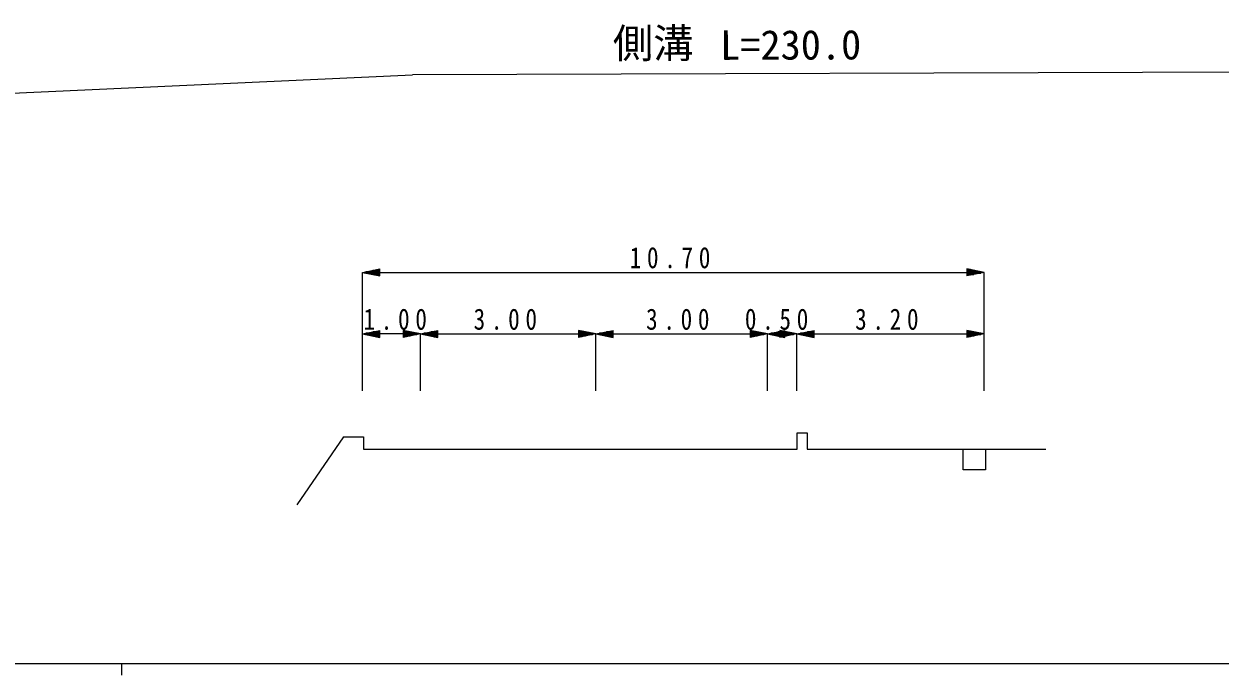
# Model space of a CAD drawing. Units: millimetres, scale not verified. Extents: x 40000 to 680000, y 20000 to 380000.
# Drawn here: x 159552 to 263155, y 204000 to 260393 of the extents above; entities that cross this region are included whole.
import ezdxf
from ezdxf.enums import TextEntityAlignment as Align

# ---------------------------------------------------------------- set-up
doc = ezdxf.new("R2010")
doc.units = ezdxf.units.MM
doc.header["$LTSCALE"] = 1000
for name, color, linetype, lineweight in [('M-BGD', 7, 'Continuous', 13), ('M-STR-HTXT', 7, 'Continuous', 13), ('M-TTL-BAND', 7, 'Continuous', 13)]:
    doc.layers.add(name, color=color, linetype=linetype, lineweight=lineweight)
doc.styles.add('ＭＳ ゴシック', font='')
doc.styles.get('ＭＳ ゴシック').set_extended_font_data('MS Gothic')

msp = doc.modelspace()

# ---------------------------------------------------------------- linework, layer by layer
at = {"layer": 'M-BGD'}
for p, q in [((226538, 223562), (226538, 224981)), ((226538, 224981), (227391, 224981)), ((227391, 224981), (227391, 223562)), ((187223, 224633), (183194, 218748)), ((187223, 224633), (188963, 224633)), ((188963, 224633), (188963, 223562)), ((188963, 223562), (226538, 223562)), ((227391, 223562), (248062, 223562)), ((240890, 221786), (240890, 223562)), ((242850, 223562), (242850, 221786)), ((242850, 221786), (240890, 221786))]:
    msp.add_line(p, q, dxfattribs=at)
at = {"layer": 'M-STR-HTXT'}
for p, q in [((142056, 253658), (193221, 255973)), ((288232, 256296), (193221, 255973)), ((188879, 238873), (190379, 239173)), ((188879, 228609), (188879, 238873)), ((188879, 238873), (190379, 238573)), ((188879, 238873), (190379, 238873)), ((190379, 238933), (189179, 238933)), ((190379, 238813), (189179, 238813)), ((189479, 238993), (190379, 238993)), ((189479, 238753), (190379, 238753)), ((190379, 239053), (189779, 239053)), ((190379, 238693), (189779, 238693)), ((190079, 239113), (190379, 239113)), ((190079, 238633), (190379, 238633)), ((190379, 238573), (190379, 239173)), ((190379, 238873), (241227, 238873)), ((242727, 238873), (241227, 239173)), ((241227, 239173), (241227, 238573)), ((241527, 239113), (241227, 239113)), ((241227, 239053), (241827, 239053)), ((242127, 238993), (241227, 238993)), ((241227, 238933), (242427, 238933)), ((242727, 238873), (241227, 238573)), ((242727, 238873), (241227, 238873)), ((241227, 238813), (242427, 238813)), ((242127, 238753), (241227, 238753)), ((241227, 238693), (241827, 238693)), ((241527, 238633), (241227, 238633)), ((242727, 228609), (242727, 238873)), ((188879, 233546), (190379, 233846)), ((188879, 233546), (190379, 233246)), ((188879, 233546), (190379, 233546)), ((190379, 233606), (189179, 233606)), ((190379, 233486), (189179, 233486)), ((189479, 233666), (190379, 233666)), ((189479, 233426), (190379, 233426)), ((190379, 233726), (189779, 233726)), ((190379, 233366), (189779, 233366)), ((190079, 233786), (190379, 233786)), ((190079, 233306), (190379, 233306)), ((190379, 233246), (190379, 233846)), ((192395, 233546), (190379, 233546)), ((193895, 233546), (192395, 233846)), ((192395, 233846), (192395, 233246)), ((192695, 233786), (192395, 233786)), ((192395, 233726), (192995, 233726)), ((193295, 233666), (192395, 233666)), ((192395, 233606), (193595, 233606)), ((193895, 233546), (192395, 233246)), ((193895, 233546), (192395, 233546)), ((192395, 233486), (193595, 233486)), ((193295, 233426), (192395, 233426)), ((192395, 233366), (192995, 233366)), ((192695, 233306), (192395, 233306)), ((193895, 233546), (195395, 233846)), ((193895, 228609), (193895, 233546)), ((193895, 233546), (195395, 233246)), ((193895, 233546), (195395, 233546)), ((195395, 233606), (194195, 233606)), ((195395, 233486), (194195, 233486)), ((194495, 233666), (195395, 233666)), ((194495, 233426), (195395, 233426)), ((195395, 233726), (194795, 233726)), ((195395, 233366), (194795, 233366)), ((195095, 233786), (195395, 233786)), ((195095, 233306), (195395, 233306)), ((195395, 233246), (195395, 233846)), ((195395, 233546), (207600, 233546)), ((209100, 233546), (207600, 233846)), ((207600, 233846), (207600, 233246)), ((207900, 233786), (207600, 233786)), ((207600, 233726), (208200, 233726)), ((208500, 233666), (207600, 233666)), ((207600, 233606), (208800, 233606)), ((209100, 233546), (207600, 233246)), ((209100, 233546), (207600, 233546)), ((207600, 233486), (208800, 233486)), ((208500, 233426), (207600, 233426)), ((207600, 233366), (208200, 233366)), ((207900, 233306), (207600, 233306)), ((209100, 233546), (210600, 233846)), ((209100, 228609), (209100, 233546)), ((209100, 233546), (210600, 233246)), ((209100, 233546), (210600, 233546)), ((210600, 233606), (209400, 233606)), ((210600, 233486), (209400, 233486)), ((209700, 233666), (210600, 233666)), ((209700, 233426), (210600, 233426)), ((210600, 233726), (210000, 233726)), ((210600, 233366), (210000, 233366)), ((210300, 233786), (210600, 233786)), ((210300, 233306), (210600, 233306)), ((210600, 233246), (210600, 233846)), ((210600, 233546), (222447, 233546)), ((223947, 233546), (222447, 233846)), ((222447, 233846), (222447, 233246)), ((222747, 233786), (222447, 233786)), ((222447, 233726), (223047, 233726)), ((223347, 233666), (222447, 233666)), ((222447, 233606), (223647, 233606)), ((223947, 233546), (222447, 233246)), ((223947, 233546), (222447, 233546)), ((222447, 233486), (223647, 233486)), ((223347, 233426), (222447, 233426)), ((222447, 233366), (223047, 233366)), ((222747, 233306), (222447, 233306)), ((223947, 233546), (225447, 233846)), ((223947, 228609), (223947, 233546)), ((223947, 233546), (225447, 233246)), ((223947, 233546), (225447, 233546)), ((225447, 233606), (224247, 233606)), ((225447, 233486), (224247, 233486)), ((224547, 233666), (225447, 233666)), ((224547, 233426), (225447, 233426)), ((225447, 233726), (224847, 233726)), ((225447, 233366), (224847, 233366)), ((226511, 233546), (225011, 233846)), ((225011, 233846), (225011, 233246)), ((225311, 233786), (225011, 233786)), ((225011, 233726), (225611, 233726)), ((225911, 233666), (225011, 233666)), ((225011, 233606), (226211, 233606)), ((226511, 233546), (225011, 233246)), ((226511, 233546), (225011, 233546)), ((225011, 233486), (226211, 233486)), ((225911, 233426), (225011, 233426)), ((225011, 233366), (225611, 233366)), ((225311, 233306), (225011, 233306)), ((225147, 233786), (225447, 233786)), ((225147, 233306), (225447, 233306)), ((225447, 233246), (225447, 233846)), ((226511, 233546), (228011, 233846)), ((226511, 228609), (226511, 233546)), ((226511, 233546), (228011, 233246)), ((226511, 233546), (228011, 233546)), ((228011, 233606), (226811, 233606)), ((228011, 233486), (226811, 233486)), ((227111, 233666), (228011, 233666)), ((227111, 233426), (228011, 233426)), ((228011, 233726), (227411, 233726)), ((228011, 233366), (227411, 233366)), ((227711, 233786), (228011, 233786)), ((227711, 233306), (228011, 233306)), ((228011, 233246), (228011, 233846)), ((228011, 233546), (241227, 233546)), ((242727, 233546), (241227, 233846)), ((241227, 233846), (241227, 233246)), ((241527, 233786), (241227, 233786)), ((241227, 233726), (241827, 233726)), ((242127, 233666), (241227, 233666)), ((241227, 233606), (242427, 233606)), ((242727, 233546), (241227, 233246)), ((242727, 233546), (241227, 233546)), ((241227, 233486), (242427, 233486)), ((242127, 233426), (241227, 233426)), ((241227, 233366), (241827, 233366)), ((241527, 233306), (241227, 233306))]:
    msp.add_line(p, q, dxfattribs=at)
at = {"layer": 'M-TTL-BAND'}
for p, q in [((40000, 205000), (579000, 205000)), ((168000, 205000), (168000, 204000))]:
    msp.add_line(p, q, dxfattribs=at)

# ---------------------------------------------------------------- texts
at = {"layer": 'M-STR-HTXT', "style": 'ＭＳ ゴシック'}
for s, p in [('側溝', (210564, 256659)), ('L=230.0', (219860, 256511))]:
    msp.add_text(s, height=2566, rotation=0.195, dxfattribs=at).set_placement(p, align=Align.BOTTOM_LEFT)
at = {"layer": 'M-STR-HTXT', "char_height": 1833, "attachment_point": 8, "style": 'ＭＳ ゴシック'}
for s, insert in [('\\T1.5;\\W0.8;10.70', (215763, 239208)), ('\\T1.5;\\W0.8;1.00', (191959, 233881)), ('\\T1.5;\\W0.8;3.00', (201496, 233881)), ('\\T1.5;\\W0.8;3.00', (216434, 233881)), ('\\T1.5;\\W0.8;0.50', (224992, 233881)), ('\\T1.5;\\W0.8;3.20', (234544, 233881))]:
    msp.add_mtext(s, dxfattribs=dict(at, insert=insert))

doc.saveas('drawing.dxf')
